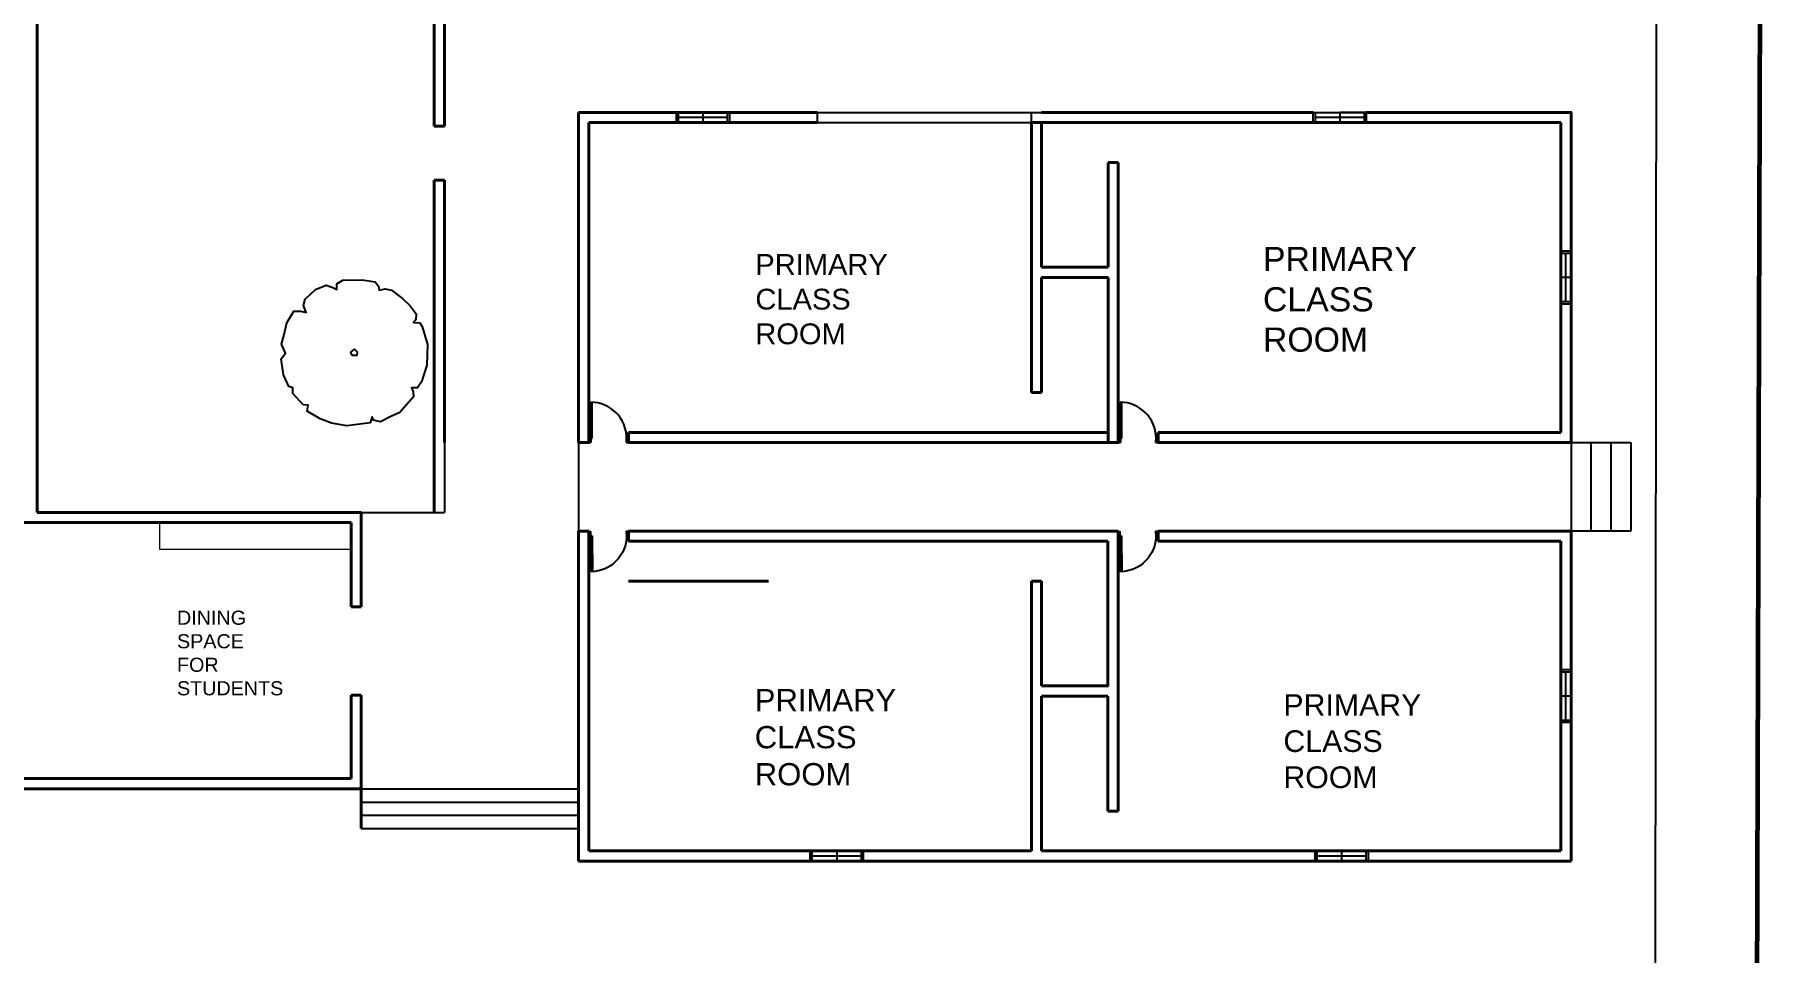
# Model space of a CAD drawing. Header units: metres. Extents: x -353 to 1688, y -477 to 135.
# Drawn here: x 248.09 to 287.15, y 54.94 to 75.68 of the extents above; entities that cross this region are included whole.
import ezdxf

# ---------------------------------------------------------------- set-up
doc = ezdxf.new("R2010")
doc.units = ezdxf.units.M
doc.header["$MEASUREMENT"] = 0
doc.linetypes.add('ACAD_ISO04W100', pattern=[30, 24, -3, 0, -3])
doc.layers.add('door space', color=1, linetype='Continuous')
doc.layers.add('WINDOW', color=10, linetype='Continuous')
for name, color, linetype, lineweight in [('ELEVATION', 160, 'Continuous', 20), ('SITE BOUNDARY', 6, 'ACAD_ISO04W100', 60), ('WALL', 2, 'Continuous', 40)]:
    doc.layers.add(name, color=color, linetype=linetype, lineweight=lineweight)
doc.layers.add('STAIR', color=231, linetype='Continuous', plot=False)
doc.layers.add('TEXT', color=141, linetype='Continuous', plot=False)
doc.styles.get("Standard").update_dxf_attribs({"font": 'arial.ttf'})

# ---------------------------------------------------------------- blocks, each defined once
blk = doc.blocks.new('Simple tree 13_cad-block.com')
at = {"color": 0}
for points in [[(-1468, -1499), (-1766, -1175), (-1766, -1008), (-1883, -968), (-2037, -632), (-2103, -179), (-1973, -11), (-2089, 248), (-2025, 481), (-1935, 856), (-1740, 1192), (-1534, 1192), (-1378, 1153), (-1456, 1360), (-1416, 1541), (-1119, 1813), (-809, 1943), (-615, 1878), (-498, 1813), (-498, 1981), (-330, 2085), (227, 2098), (602, 2033), (692, 1917), (718, 1800), (886, 1839), (1068, 1800), (1391, 1555), (1611, 1348), (1779, 1115), (1766, 946), (1701, 868), (1883, 856), (1948, 752), (2102, 235), (2090, -361), (1934, -839), (1818, -1008), (1649, -1008), (1689, -1124), (1701, -1266), (1313, -1719), (1028, -1848), (757, -1991), (550, -1939), (511, -1848), (459, -2017), (-214, -2107), (-653, -2029), (-977, -1900), (-1352, -1681), (-1326, -1512)], [(-58, -76), (-97, 15), (6, 105), (84, 28), (71, -76)]]:
    blk.add_lwpolyline(points, close=True, dxfattribs=at)

msp = doc.modelspace()

# ---------------------------------------------------------------- linework, layer by layer
for p, q in [((284.692, 40.82872), (284.77418, 103.94826)), ((257.35262, 73.60956), (257.35262, 78.02347)), ((260.38339, 73.92199), (265.77262, 73.92199)), ((260.61339, 73.92199), (265.77262, 73.92199)), ((270.61339, 73.92199), (270.84339, 73.92199)), ((257.12262, 72.39199), (257.12262, 72.39199)), ((257.12262, 72.39199), (257.12262, 72.39199)), ((260.38339, 66.69199), (260.38339, 64.69199)), ((260.38339, 66.46199), (260.61339, 66.46199)), ((261.51339, 66.69199), (270.61339, 66.69199)), ((261.51339, 66.46199), (270.84339, 66.46199)), ((284.15339, 66.46199), (284.15339, 64.46199)), ((260.38339, 64.69199), (260.38339, 64.46199)), ((272.57339, 64.46087), (272.57339, 60.96199)), ((260.61339, 64.23199), (260.61345, 64.23199)), ((260.61339, 57.00199), (264.61339, 57.00199))]:
    msp.add_line(p, q)
at = {"layer": 'Defpoints'}
for p, q in [((257.35262, 66.46199), (257.35262, 64.88214)), ((255.47124, 64.88214), (257.35262, 64.88214)), ((272.57331, 64.4607), (272.34339, 64.46087))]:
    msp.add_line(p, q, dxfattribs=at)
at = {"layer": 'door space'}
for p, q in [((260.65659, 67.37268), (260.65659, 66.56268)), ((260.69159, 66.56268), (260.69159, 67.37268)), ((272.61831, 67.37199), (272.61831, 66.56199)), ((272.65331, 66.56199), (272.65331, 67.37199)), ((260.65659, 66.56268), (260.61159, 66.56268)), ((260.61159, 66.56268), (260.61159, 66.46268)), ((260.61159, 66.46268), (260.66159, 66.46268)), ((260.65659, 66.56268), (260.69159, 66.56268)), ((260.65659, 66.56268), (260.65659, 66.52268)), ((260.66159, 66.52268), (260.65659, 66.52268)), ((260.66159, 66.52268), (260.66159, 66.46268)), ((261.46659, 66.52268), (261.46159, 66.52268)), ((261.46159, 66.46268), (261.46159, 66.52268)), ((261.46159, 66.46268), (261.51159, 66.46268)), ((261.51159, 66.56268), (261.46659, 66.56268)), ((261.46659, 66.52268), (261.46659, 66.56268)), ((261.51159, 66.46268), (261.51159, 66.56268)), ((272.61831, 66.56199), (272.57331, 66.56199)), ((272.57331, 66.56199), (272.57331, 66.46199)), ((272.57331, 66.46199), (272.62331, 66.46199)), ((272.61831, 66.56199), (272.65331, 66.56199)), ((272.61831, 66.56199), (272.61831, 66.52199)), ((272.62331, 66.52199), (272.61831, 66.52199)), ((272.62331, 66.52199), (272.62331, 66.46199)), ((273.42831, 66.52199), (273.42331, 66.52199)), ((273.42331, 66.46199), (273.42331, 66.52199)), ((273.42331, 66.46199), (273.47331, 66.46199)), ((273.47331, 66.56199), (273.42831, 66.56199)), ((273.42831, 66.52199), (273.42831, 66.56199)), ((273.47331, 66.46199), (273.47331, 66.56199)), ((260.61049, 64.45245), (260.66049, 64.45295)), ((260.61149, 64.35246), (260.61049, 64.45245)), ((260.66109, 64.39296), (260.66049, 64.45295)), ((261.46045, 64.46098), (261.51044, 64.46149)), ((261.46045, 64.46098), (261.46105, 64.40099)), ((261.51044, 64.46149), (261.51145, 64.36149)), ((272.56898, 64.45255), (272.61898, 64.45305)), ((272.56998, 64.35256), (272.56898, 64.45255)), ((272.61958, 64.39306), (272.61898, 64.45305)), ((273.41894, 64.46108), (273.46893, 64.46159)), ((273.41894, 64.46108), (273.41954, 64.40109)), ((273.46893, 64.46159), (273.46994, 64.36159)), ((260.65649, 64.35291), (260.61149, 64.35246)), ((260.66109, 64.39296), (260.65609, 64.39291)), ((260.65649, 64.35291), (260.65609, 64.39291)), ((260.65649, 64.35291), (260.69149, 64.35326)), ((260.66462, 63.54295), (260.65649, 64.35291)), ((260.69149, 64.35326), (260.69962, 63.5433)), ((261.46605, 64.40104), (261.46105, 64.40099)), ((261.46605, 64.40104), (261.46645, 64.36104)), ((261.51145, 64.36149), (261.46645, 64.36104)), ((272.61498, 64.35301), (272.56998, 64.35256)), ((272.61958, 64.39306), (272.61458, 64.39301)), ((272.61498, 64.35301), (272.61458, 64.39301)), ((272.61498, 64.35301), (272.64998, 64.35336)), ((272.62311, 63.54305), (272.61498, 64.35301)), ((272.64998, 64.35336), (272.65811, 63.5434)), ((273.42454, 64.40114), (273.41954, 64.40109)), ((273.42454, 64.40114), (273.42494, 64.36114)), ((273.46994, 64.36159), (273.42494, 64.36114))]:
    msp.add_line(p, q, dxfattribs=at)
for centre in [(260.65659, 66.56268), (272.61831, 66.56199)]:
    msp.add_ellipse(centre, major_axis=(-0.57276, 0.57276), ratio=1, start_param=3.92699082, end_param=5.49778714, dxfattribs=at)
at = {"layer": 'door space', "extrusion": (0, 0, -1)}
for centre in [(260.65649, 64.35291), (272.61498, 64.35301)]:
    msp.add_ellipse(centre, major_axis=(-0.56698, -0.57848), ratio=1, start_param=3.92699082, end_param=5.49778714, dxfattribs=at)
at = {"layer": 'ELEVATION'}
for p, q in [((250.91597, 64.65435), (250.91591, 64.65214)), ((250.91591, 64.65214), (250.91591, 64.05214)), ((250.91591, 64.05214), (255.24124, 64.05214))]:
    msp.add_line(p, q, dxfattribs=at)
at = {"layer": 'SITE BOUNDARY'}
msp.add_line((287.15059, 106.59694), (286.96714, 41.50334), dxfattribs=at)
at = {"layer": 'STAIR'}
for p, q in [((282.80339, 66.46199), (284.15339, 66.46199)), ((282.80339, 66.46199), (282.80367, 64.46199)), ((283.25339, 66.46199), (283.25339, 64.46199)), ((283.70339, 66.46199), (283.70339, 64.46199)), ((284.15339, 66.46199), (284.15339, 64.46199)), ((284.15339, 64.46199), (282.80339, 64.46199)), ((255.47124, 58.63852), (260.38339, 58.63852)), ((255.47124, 58.33852), (260.38339, 58.33852)), ((255.47124, 58.03852), (260.38339, 58.03852)), ((255.47124, 57.73852), (260.38339, 57.73852))]:
    msp.add_line(p, q, dxfattribs=at)
at = {"layer": 'WALL'}
for p, q in [((248.14997, 78.02347), (248.14997, 64.88214)), ((257.12262, 78.02347), (257.12262, 73.60956)), ((257.35262, 78.02347), (257.35262, 73.60956)), ((260.38339, 73.92199), (260.38339, 66.46199)), ((260.38339, 73.92199), (265.77262, 73.92199)), ((270.84339, 73.92199), (272.57339, 73.92199)), ((272.57339, 73.92199), (276.9792, 73.92199)), ((282.82001, 73.92199), (278.1792, 73.92291)), ((282.80339, 73.92199), (282.80339, 66.46199)), ((257.35262, 73.60956), (257.12262, 73.60956)), ((260.61339, 73.69199), (265.77262, 73.69199)), ((260.61339, 73.69199), (260.61339, 66.69199)), ((270.61339, 67.59199), (270.61339, 73.69199)), ((270.84339, 73.69199), (270.61339, 73.69199)), ((270.84339, 73.69199), (272.34339, 73.69199)), ((270.84339, 73.69199), (282.57339, 73.69199)), ((270.84339, 73.69199), (270.84339, 70.42199)), ((282.57339, 73.69199), (282.57339, 66.69199)), ((272.34339, 72.79199), (272.34339, 70.42199)), ((272.34339, 72.79199), (272.57339, 72.79199)), ((272.57339, 72.79199), (272.57339, 66.69199)), ((257.12262, 72.39199), (257.12262, 64.88214)), ((257.12262, 72.39199), (257.35262, 72.39199)), ((257.35262, 72.39199), (257.35262, 66.46199)), ((272.34339, 70.42199), (270.84339, 70.42199)), ((270.84339, 70.19199), (272.34339, 70.19199)), ((272.34339, 70.19199), (270.84339, 70.19199)), ((270.84339, 70.19199), (270.84339, 67.59199)), ((272.34339, 70.19199), (272.34339, 66.46199)), ((270.84339, 67.59199), (270.61339, 67.59199)), ((260.61339, 66.46199), (260.38339, 66.46199)), ((260.61339, 66.69199), (260.61339, 66.46199)), ((272.34339, 66.69199), (261.51339, 66.69199)), ((261.51339, 66.46199), (261.51339, 66.69199)), ((272.34339, 66.46199), (261.51339, 66.46199)), ((272.57339, 66.46199), (272.34339, 66.46199)), ((272.57331, 66.6919), (272.57331, 66.4619)), ((273.47331, 66.6919), (282.57339, 66.69199)), ((273.47331, 66.4619), (273.47331, 66.6919)), ((282.80339, 66.46199), (273.47331, 66.46199)), ((248.14997, 64.88214), (255.47124, 64.88214)), ((255.47124, 62.75214), (255.47124, 64.88214)), ((240.01124, 64.65214), (255.24124, 64.65214)), ((255.24124, 62.75214), (255.24124, 64.65214)), ((260.38339, 64.46199), (260.38339, 57.00199)), ((260.61345, 64.46128), (260.38339, 64.46128)), ((260.61345, 64.46128), (260.61345, 64.23128)), ((261.51345, 64.46199), (270.61339, 64.46199)), ((261.51345, 64.46199), (272.34023, 64.46199)), ((261.51345, 64.23128), (261.51345, 64.46128)), ((270.84339, 64.46199), (270.61339, 64.46199)), ((272.34023, 64.45991), (272.57023, 64.45991)), ((272.34339, 64.46087), (272.34339, 64.45991)), ((272.57023, 64.45991), (272.57023, 58.13199)), ((272.57331, 64.4607), (272.57331, 64.2307)), ((273.47331, 64.4607), (282.80339, 64.46199)), ((273.47331, 64.2307), (273.47331, 64.4607)), ((282.80339, 57.00199), (282.80339, 64.46199)), ((260.61339, 64.23199), (260.61339, 57.23199)), ((261.51345, 64.23199), (270.61339, 64.23199)), ((261.51345, 64.23199), (272.34023, 64.23199)), ((272.34023, 64.23199), (272.34023, 60.95991)), ((272.57331, 64.2307), (272.57339, 64.2307)), ((272.57339, 64.23199), (272.57339, 60.96199)), ((273.47331, 64.23199), (282.57339, 64.23199)), ((282.57339, 57.23199), (282.57339, 64.23199)), ((261.51345, 63.33199), (264.67586, 63.33199)), ((261.51345, 63.33199), (264.67586, 63.33199)), ((270.61339, 57.23199), (270.61339, 63.33199)), ((270.61339, 63.33199), (270.84339, 63.33199)), ((270.84339, 60.96199), (270.84339, 63.33199)), ((255.24124, 62.75214), (255.47124, 62.75214)), ((270.84339, 60.96199), (272.34023, 60.96199)), ((272.34339, 60.95991), (272.34023, 60.95991)), ((272.57023, 60.96199), (272.57339, 60.96199)), ((255.24124, 60.75214), (255.47124, 60.75214)), ((255.24124, 58.86852), (255.24124, 60.75214)), ((255.47124, 57.73852), (255.47124, 60.75214)), ((270.84339, 57.23199), (270.84339, 60.73199)), ((270.84339, 60.73199), (272.34023, 60.73199)), ((272.34023, 60.73199), (272.34023, 58.13199)), ((240.01124, 58.63852), (255.47124, 58.63852)), ((240.24124, 58.86852), (255.24124, 58.86852)), ((272.34023, 58.36199), (272.34339, 58.36199)), ((272.34023, 58.13199), (272.57023, 58.13199)), ((260.61339, 57.23199), (270.61339, 57.23199)), ((270.84339, 57.23199), (282.57339, 57.23199)), ((270.84339, 57.23199), (272.34339, 57.23199)), ((260.38339, 57.00199), (270.61339, 57.00199)), ((266.81339, 57.00199), (282.80339, 57.00199)), ((270.84339, 57.00199), (272.34339, 57.00199))]:
    msp.add_line(p, q, dxfattribs=at)
at = {"layer": 'WINDOW'}
for p, q in [((262.59301, 73.69107), (262.59301, 73.92199)), ((262.59301, 73.92199), (263.79301, 73.92199)), ((262.64301, 73.69199), (262.64301, 73.92199)), ((263.19301, 73.92199), (263.19301, 73.69199)), ((263.74301, 73.92199), (263.74301, 73.69199)), ((263.79301, 73.92199), (263.79301, 73.69199)), ((265.77262, 73.92199), (265.77262, 73.69199)), ((265.77262, 73.92199), (270.61339, 73.92199)), ((270.61339, 73.69199), (270.61339, 73.92199)), ((276.9792, 73.69199), (276.9792, 73.92291)), ((276.9792, 73.92291), (278.1792, 73.92291)), ((277.0292, 73.69291), (277.0292, 73.92291)), ((278.1792, 73.92291), (277.5792, 73.92291)), ((277.5792, 73.92291), (277.5792, 73.69291)), ((278.1292, 73.92291), (278.1292, 73.69291)), ((278.1792, 73.92291), (278.1792, 73.69291)), ((263.79301, 73.69199), (262.59301, 73.69199)), ((263.74301, 73.80699), (262.64301, 73.80699)), ((265.77262, 73.69199), (270.61339, 73.69199)), ((278.1792, 73.69291), (276.9792, 73.69291)), ((278.1292, 73.80791), (277.0292, 73.80791)), ((282.57339, 69.59199), (282.57339, 70.79199)), ((282.57339, 70.79199), (282.80339, 70.79199)), ((282.57339, 70.74199), (282.80339, 70.74199)), ((282.68839, 69.64199), (282.68839, 70.74199)), ((282.80339, 70.79199), (282.80339, 69.59199)), ((282.80339, 70.19199), (282.57339, 70.19199)), ((282.80339, 69.59199), (282.80339, 70.19199)), ((282.80339, 69.64199), (282.57339, 69.64199)), ((282.80339, 69.59199), (282.57339, 69.59199)), ((282.57339, 60.13199), (282.57339, 61.33199)), ((282.57339, 61.33199), (282.80339, 61.33199)), ((282.80339, 61.33199), (282.80339, 60.13199)), ((282.57339, 61.28199), (282.80339, 61.28199)), ((282.68839, 60.18199), (282.68839, 61.28199)), ((282.80339, 60.73199), (282.57339, 60.73199)), ((282.80339, 60.13199), (282.80339, 60.73199)), ((282.80339, 60.18199), (282.57339, 60.18199)), ((282.80339, 60.13199), (282.57339, 60.13199)), ((265.61339, 57.00199), (265.61339, 57.23199)), ((265.61339, 57.23199), (266.81339, 57.23199)), ((265.66339, 57.00199), (265.66339, 57.23199)), ((266.76339, 57.11699), (265.66339, 57.11699)), ((266.81339, 57.23199), (266.21339, 57.23199)), ((266.21339, 57.23199), (266.21339, 57.00199)), ((266.76339, 57.23199), (266.76339, 57.00199)), ((266.81339, 57.23199), (266.81339, 57.00199)), ((277.02073, 57.00088), (277.02073, 57.23088)), ((277.02073, 57.23088), (278.22073, 57.23088)), ((277.07073, 57.00088), (277.07073, 57.23088)), ((278.17073, 57.11588), (277.07073, 57.11588)), ((278.22073, 57.23088), (277.62073, 57.23088)), ((277.62073, 57.23088), (277.62073, 57.00088)), ((278.17073, 57.23088), (278.17073, 57.00088)), ((278.22073, 57.23088), (278.22073, 57.00088)), ((266.81339, 57.00199), (265.61339, 57.00199)), ((278.22073, 57.00088), (277.02073, 57.00088))]:
    msp.add_line(p, q, dxfattribs=at)

# ---------------------------------------------------------------- block references
at = {"layer": 'Defpoints', "xscale": 0.0007859523054717703, "yscale": 0.0007859523054717703, "zscale": 0.0007859523054717703}
msp.add_blockref('Simple tree 13_cad-block.com', (255.31472, 68.49224), dxfattribs=at)

# ---------------------------------------------------------------- texts
at = {"layer": 'TEXT', "attachment_point": 1}
for s, width, gutter_width, insert, char_height in [('PRIMARY CLASS ROOM', 0.0167674, 2.35009, (264.37641, 70.72076), 0.4700184), ('PRIMARY CLASS ROOM', 0.0194982, 2.73285, (275.84414, 70.88354), 0.5465697), ('DINING SPACE FOR STUDENTS', 0.1826553, 1.59435, (251.31053, 62.66299), 0.3188702), ('PRIMARY CLASS ROOM', 0.0179255, 2.51241, (264.36183, 60.89323), 0.5024825), ('PRIMARY CLASS ROOM', 0.0174659, 2.448, (276.30561, 60.77568), 0.4896005)]:
    msp.add_mtext_dynamic_manual_height_columns(s, width=width, gutter_width=gutter_width, heights=[0], dxfattribs=dict(at, insert=insert, char_height=char_height))

doc.saveas('drawing.dxf')
